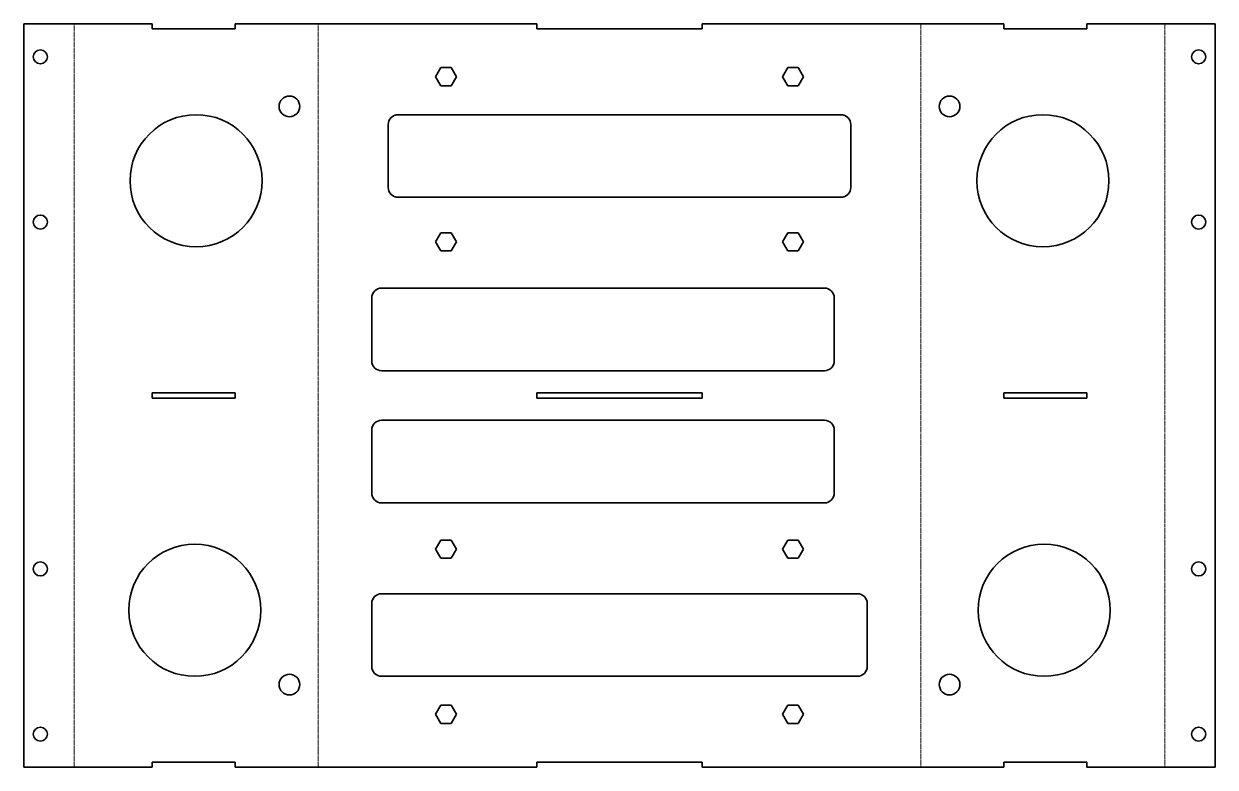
# Model space of a CAD drawing. Header units: inches. Extents: x 0 to 721, y 0 to 450.
import ezdxf

# ---------------------------------------------------------------- set-up
doc = ezdxf.new("R2010")
doc.units = ezdxf.units.IN
doc.header["$MEASUREMENT"] = 0
doc.linetypes.add('Cadena', pattern=[13.68, 9.12, -1.14, 2.28, -1.14])
doc.linetypes.add('Continuo', pattern=[0])
doc.layers.add('SIMUMAK Bend Centerline (ISO)', color=7, linetype='Cadena', lineweight=9)
doc.layers.add('SIMUMAK Visible (ISO)', color=7, linetype='Continuo', lineweight=35)

# ---------------------------------------------------------------- blocks, each defined once
blk = doc.blocks.new('SMK-3DOF250-05-PEANA-01_Sheet_3_SMK-3DOF250-05-PEANA-01 (Desplegada)')
at = {"layer": 'SIMUMAK Bend Centerline (ISO)', "ltscale": 0.263158}
for p, q in [((-330.18, -225), (-330.18, 225)), ((-182.39, -225), (-182.39, 225)), ((182.39, 225), (182.39, -225)), ((330.18, 225), (330.18, -225))]:
    blk.add_line(p, q, dxfattribs=at)
at = {"layer": 'SIMUMAK Visible (ISO)', "ltscale": 0.921053}
for p, q in [((-360.57, 225), (-282.89, 225)), ((-360.57, -225), (-360.57, 225)), ((-282.89, 221.9), (-282.89, 225)), ((-232.69, 225), (-50.1, 225)), ((-232.69, 225), (-232.69, 221.9)), ((-50.1, 221.9), (-50.1, 225)), ((50.1, 225), (50.1, 221.9)), ((50.1, 225), (232.69, 225)), ((232.69, 221.9), (232.69, 225)), ((282.89, 225), (360.57, 225)), ((282.89, 225), (282.89, 221.9)), ((360.57, 225), (360.57, -225)), ((-232.69, 221.9), (-282.89, 221.9)), ((50.1, 221.9), (-50.1, 221.9)), ((282.89, 221.9), (232.69, 221.9)), ((-111.35, 193), (-108.18, 198.5)), ((-108.18, 198.5), (-101.82, 198.5)), ((-101.82, 198.5), (-98.65, 193)), ((98.65, 193), (101.82, 198.5)), ((101.82, 198.5), (108.18, 198.5)), ((108.18, 198.5), (111.35, 193)), ((-108.18, 187.5), (-111.35, 193)), ((-101.82, 187.5), (-108.18, 187.5)), ((-98.65, 193), (-101.82, 187.5)), ((101.82, 187.5), (98.65, 193)), ((108.18, 187.5), (101.82, 187.5)), ((111.35, 193), (108.18, 187.5)), ((-134, 170), (134, 170)), ((-140, 126), (-140, 164)), ((140, 164), (140, 126)), ((134, 120), (-134, 120)), ((-111.35, 93), (-108.18, 98.5)), ((-108.18, 98.5), (-101.82, 98.5)), ((-101.82, 98.5), (-98.65, 93)), ((98.65, 93), (101.82, 98.5)), ((101.82, 98.5), (108.18, 98.5)), ((108.18, 98.5), (111.35, 93)), ((-108.18, 87.5), (-111.35, 93)), ((-101.82, 87.5), (-108.18, 87.5)), ((-98.65, 93), (-101.82, 87.5)), ((101.82, 87.5), (98.65, 93)), ((108.18, 87.5), (101.82, 87.5)), ((111.35, 93), (108.18, 87.5)), ((-144, 65), (124, 65)), ((-150, 21), (-150, 59)), ((130, 59), (130, 21)), ((124, 15), (-144, 15)), ((-282.89, -1.6), (-282.89, 1.6)), ((-282.89, 1.6), (-232.69, 1.6)), ((-232.69, 1.6), (-232.69, -1.6)), ((-50.1, 1.6), (50.1, 1.6)), ((-50.1, -1.6), (-50.1, 1.6)), ((50.1, 1.6), (50.1, -1.6)), ((232.69, 1.6), (282.89, 1.6)), ((232.69, -1.6), (232.69, 1.6)), ((282.89, 1.6), (282.89, -1.6)), ((-232.69, -1.6), (-282.89, -1.6)), ((50.1, -1.6), (-50.1, -1.6)), ((282.89, -1.6), (232.69, -1.6)), ((-150, -59), (-150, -21)), ((-144, -15), (124, -15)), ((130, -21), (130, -59)), ((124, -65), (-144, -65)), ((-111.35, -93), (-108.18, -87.5)), ((-108.18, -98.5), (-111.35, -93)), ((-108.18, -87.5), (-101.82, -87.5)), ((-101.82, -87.5), (-98.65, -93)), ((-98.65, -93), (-101.82, -98.5)), ((98.65, -93), (101.82, -87.5)), ((101.82, -98.5), (98.65, -93)), ((101.82, -87.5), (108.18, -87.5)), ((108.18, -87.5), (111.35, -93)), ((111.35, -93), (108.18, -98.5)), ((-101.82, -98.5), (-108.18, -98.5)), ((108.18, -98.5), (101.82, -98.5)), ((-144, -120), (144, -120)), ((-150, -164), (-150, -126)), ((150, -126), (150, -164)), ((144, -170), (-144, -170)), ((-111.35, -193), (-108.18, -187.5)), ((-108.18, -198.5), (-111.35, -193)), ((-108.18, -187.5), (-101.82, -187.5)), ((-101.82, -187.5), (-98.65, -193)), ((-98.65, -193), (-101.82, -198.5)), ((98.65, -193), (101.82, -187.5)), ((101.82, -198.5), (98.65, -193)), ((101.82, -187.5), (108.18, -187.5)), ((108.18, -187.5), (111.35, -193)), ((111.35, -193), (108.18, -198.5)), ((-101.82, -198.5), (-108.18, -198.5)), ((108.18, -198.5), (101.82, -198.5)), ((-282.89, -225), (-282.89, -221.9)), ((-282.89, -221.9), (-232.69, -221.9)), ((-232.69, -221.9), (-232.69, -225)), ((-50.1, -225), (-50.1, -221.9)), ((-50.1, -221.9), (50.1, -221.9)), ((50.1, -221.9), (50.1, -225)), ((232.69, -225), (232.69, -221.9)), ((232.69, -221.9), (282.89, -221.9)), ((282.89, -221.9), (282.89, -225)), ((-282.89, -225), (-360.57, -225)), ((-50.1, -225), (-232.69, -225)), ((232.69, -225), (50.1, -225)), ((360.57, -225), (282.89, -225))]:
    blk.add_line(p, q, dxfattribs=at)
for centre, radius in [((-350.57, 205), 4.25), ((350.57, 205), 4.25), ((-199.79, 175), 6.25), ((199.79, 175), 6.25), ((-256.29, 130), 40), ((256.29, 130), 40), ((-350.57, 105), 4.25), ((350.57, 105), 4.25), ((-257.09, -130), 40), ((257.09, -130), 40), ((-350.57, -105), 4.25), ((350.57, -105), 4.25), ((-199.79, -175), 6.25), ((199.79, -175), 6.25), ((-350.57, -205), 4.25), ((350.57, -205), 4.25)]:
    blk.add_circle(centre, radius, dxfattribs=at)
for centre, start, end in [((-134, 164), 90, 180), ((134, 164), 0, 90), ((-134, 126), 180, 270), ((134, 126), 270, 0), ((-144, 59), 90, 180), ((124, 59), 0, 90), ((-144, 21), 180, 270), ((124, 21), 270, 360), ((-144, -21), 90, 180), ((124, -21), 360, 90), ((-144, -59), 180, 270), ((124, -59), 270, 0), ((-144, -126), 90, 180), ((144, -126), 0, 90), ((-144, -164), 180, 270), ((144, -164), 270, 360)]:
    blk.add_arc(centre, 6, start, end, dxfattribs=at)

msp = doc.modelspace()

# ---------------------------------------------------------------- block references
msp.add_blockref('SMK-3DOF250-05-PEANA-01_Sheet_3_SMK-3DOF250-05-PEANA-01 (Desplegada)', (360.57, 225))

doc.saveas('drawing.dxf')
